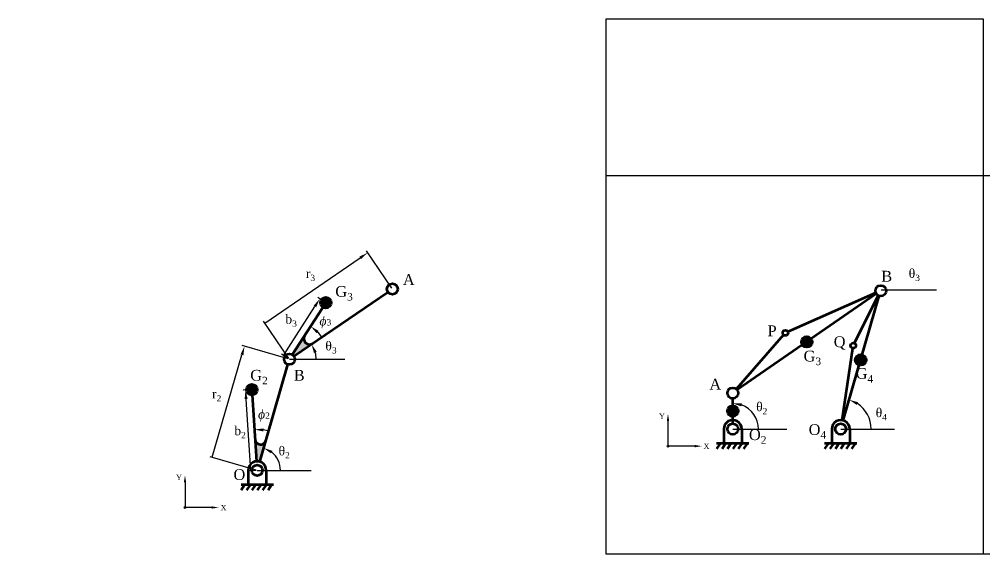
# Model space of a CAD drawing. Header units: millimetres. Extents: x -325 to 635, y -68 to 610.
# Drawn here: x -325 to 211, y 176 to 477 of the extents above; entities that cross this region are included whole.
import ezdxf
from ezdxf import colors
from ezdxf.entities.mleader import LeaderData, LeaderLine
from ezdxf.math import Vec2, Vec3

# ---------------------------------------------------------------- set-up
doc = ezdxf.new("R2010")
doc.units = ezdxf.units.MM
for name, color, linetype, lineweight in [('coordinate', 7, 'Continuous', 35), ('DIM', 7, 'Continuous', 30), ('PROFILE', 5, 'Continuous', 80), ('PROFILE_Black', 250, 'Continuous', 70)]:
    doc.layers.add(name, color=color, linetype=linetype, lineweight=lineweight)
doc.layers.add('frame', color=18, linetype='Continuous', plot=False)
doc.styles.get("Standard").update_dxf_attribs({"font": 'arial.ttf'})
doc.dimstyles.new('標註角度', dxfattribs={"dimtxt": 2.5, "dimasz": 5, "dimexe": 1.25, "dimexo": 0.625, "dimtad": 1, "dimtxsty": 'Standard', "dimblk1": 'NONE', "dimsah": 1, "dimcen": 0, "dimadec": 0, "dimazin": 0, "dimtfac": 1, "dimtmove": 0, "dimatfit": 3, "dimfxl": 1, "dimarcsym": 0})

# ---------------------------------------------------------------- blocks, each defined once
blk = doc.blocks.new('*D28')
at = {"layer": 'Defpoints', "color": 0, "transparency": 16777216}
for p in [(-175.07, 287.9), (-184.52, 235.97), (-192.97, 226.18), (-192.97, 226.18), (-162.97, 226.18)]:
    blk.add_point(p, dxfattribs=at)
at = {"layer": 'DIM', "color": 0, "lineweight": -2, "transparency": 16777216}
blk.add_arc((-192.97, 226.18), 12.93, 0, 51.54, dxfattribs=at)
at = {"layer": 'DIM', "color": 0, "transparency": 16777216}
blk.add_solid([(-185.31, 235.56), (-184.54, 237.04), (-189.37, 238.6)], dxfattribs=at)
blk = doc.blocks.new('_None')
blk = doc.blocks.new('*D26')
at = {"layer": 'Defpoints', "color": 0, "transparency": 16777216}
for p in [(-175.91, 285.02), (-195.93, 271.02), (-189.21, 248.58), (-193.3, 231.17), (-191.58, 230.98)]:
    blk.add_point(p, dxfattribs=at)
at = {"layer": 'DIM', "color": 0, "lineweight": -2, "transparency": 16777216}
blk.add_arc((-192.97, 226.18), 22.71, 73.8305, 81.1429, dxfattribs=at)
at = {"layer": 'DIM', "color": 0, "transparency": 16777216}
blk.add_solid([(-189.51, 247.79), (-189.44, 249.45), (-194.47, 248.84)], dxfattribs=at)
blk = doc.blocks.new('*D27')
at = {"layer": 'Defpoints', "color": 0, "transparency": 16777216}
for p in [(-120.32, 325.24), (-154.82, 319.31), (-160.94, 304.48), (-173.45, 290.42), (-172.6, 289.59)]:
    blk.add_point(p, dxfattribs=at)
at = {"layer": 'DIM', "color": 0, "lineweight": -2, "transparency": 16777216}
blk.add_arc((-175.07, 287.9), 21.79, 34.2926, 44.0155, dxfattribs=at)
at = {"layer": 'DIM', "color": 0, "transparency": 16777216}
blk.add_solid([(-159.94, 302.39), (-158.88, 303.68), (-163.27, 306.21)], dxfattribs=at)
blk = doc.blocks.new('*D21')
at = {"layer": 'Defpoints', "color": 0, "transparency": 16777216}
for p in [(-120.32, 325.24), (-161.34, 293.69), (-175.07, 287.9), (-172.6, 289.59), (-144.34, 287.9)]:
    blk.add_point(p, dxfattribs=at)
at = {"layer": 'DIM', "color": 0, "lineweight": -2, "transparency": 16777216}
blk.add_arc((-175.07, 287.9), 14.9, 360, 14.9775, dxfattribs=at)
at = {"layer": 'DIM', "color": 0, "transparency": 16777216}
blk.add_solid([(-161.44, 291.4), (-159.92, 292.1), (-162.76, 296.29)], dxfattribs=at)
blk = doc.blocks.new('*D22')
at = {"layer": 'Defpoints', "color": 0, "transparency": 16777216}
for p in [(-200.05, 295.14), (-175.07, 287.9), (-192.97, 226.18)]:
    blk.add_point(p, dxfattribs=at)
at = {"layer": 'DIM', "color": 0, "lineweight": -2, "transparency": 16777216}
for p, q in [((-175.68, 288.07), (-201.25, 295.49)), ((-217.94, 233.42), (-201.44, 290.34)), ((-193.57, 226.35), (-219.15, 233.77))]:
    blk.add_line(p, q, dxfattribs=at)
at = {"layer": 'DIM', "color": 0, "transparency": 16777216}
blk.add_solid([(-202.24, 290.57), (-200.64, 290.1), (-200.05, 295.14)], dxfattribs=at)
blk = doc.blocks.new('*D23')
at = {"layer": 'Defpoints', "color": 0, "transparency": 16777216}
for p in [(-131.58, 347.07), (-117.85, 326.93), (-175.07, 287.9)]:
    blk.add_point(p, dxfattribs=at)
at = {"layer": 'DIM', "color": 0, "lineweight": -2, "transparency": 16777216}
for p, q in [((-188.81, 308.04), (-135.71, 344.25)), ((-118.2, 327.44), (-132.29, 348.1)), ((-175.43, 288.41), (-189.51, 309.07))]:
    blk.add_line(p, q, dxfattribs=at)
at = {"layer": 'DIM', "color": 0, "transparency": 16777216}
blk.add_solid([(-136.18, 344.94), (-135.24, 343.56), (-131.58, 347.07)], dxfattribs=at)
blk = doc.blocks.new('*D24')
at = {"layer": 'Defpoints', "color": 0, "transparency": 16777216}
for p in [(-158.19, 321.48), (-154.82, 319.31), (-175.07, 287.9)]:
    blk.add_point(p, dxfattribs=at)
at = {"layer": 'DIM', "color": 0, "lineweight": -2, "transparency": 16777216}
for p, q in [((-155.35, 319.65), (-159.24, 322.15)), ((-178.44, 290.06), (-160.89, 317.27)), ((-175.6, 288.24), (-179.49, 290.74))]:
    blk.add_line(p, q, dxfattribs=at)
at = {"layer": 'DIM', "color": 0, "transparency": 16777216}
blk.add_solid([(-161.59, 317.73), (-160.19, 316.82), (-158.19, 321.48)], dxfattribs=at)
blk = doc.blocks.new('*D25')
at = {"layer": 'Defpoints', "color": 0, "transparency": 16777216}
for p in [(-199.48, 270.78), (-195.93, 271.02), (-192.97, 226.18)]:
    blk.add_point(p, dxfattribs=at)
at = {"layer": 'DIM', "color": 0, "lineweight": -2, "transparency": 16777216}
for p, q in [((-196.56, 270.97), (-200.73, 270.7)), ((-196.52, 225.94), (-199.15, 265.79)), ((-193.59, 226.14), (-197.77, 225.86))]:
    blk.add_line(p, q, dxfattribs=at)
at = {"layer": 'DIM', "color": 0, "transparency": 16777216}
blk.add_solid([(-198.32, 265.85), (-199.98, 265.74), (-199.48, 270.78)], dxfattribs=at)
blk = doc.blocks.new('*D37')
at = {"layer": 'Defpoints', "color": 0, "transparency": 16777216}
for p in [(-227.09, 158.74), (-211.2, 127.55), (-195.22, 126.11), (-178.08, 118.34), (-177.54, 119.41)]:
    blk.add_point(p, dxfattribs=at)
at = {"layer": 'DIM', "color": 0, "lineweight": -2, "transparency": 16777216}
blk.add_arc((-175.19, 117.54), 21.79, 141.558, 151.2809, dxfattribs=at)
at = {"layer": 'DIM', "color": 0, "transparency": 16777216}
blk.add_solid([(-193.52, 127.7), (-195.07, 128.32), (-196.18, 123.38)], dxfattribs=at)
blk = doc.blocks.new('*D77')
at = {"layer": 'Defpoints', "color": 0, "transparency": 16777216}
for p in [(376.05, 140.39), (369.17, 70.61), (353.78, 63.56), (353.78, 63.56), (383.78, 63.56)]:
    blk.add_point(p, dxfattribs=at)
at = {"layer": 'DIM', "color": 0, "lineweight": -2, "transparency": 16777216}
blk.add_arc((353.78, 63.56), 16.94, 0, 56.8524, dxfattribs=at)
at = {"layer": 'DIM', "color": 0, "transparency": 16777216}
blk.add_solid([(362.69, 76.98), (363.38, 78.49), (358.49, 79.82)], dxfattribs=at)
blk = doc.blocks.new('*D87')
at = {"layer": 'Defpoints', "color": 0, "transparency": 16777216}
for p in [(153.68, 325.95), (146.8, 256.17), (131.4, 249.11), (131.4, 249.11), (161.4, 249.11)]:
    blk.add_point(p, dxfattribs=at)
at = {"layer": 'DIM', "color": 0, "lineweight": -2, "transparency": 16777216}
blk.add_arc((131.4, 249.11), 16.94, 0, 56.8524, dxfattribs=at)
at = {"layer": 'DIM', "color": 0, "transparency": 16777216}
blk.add_solid([(140.32, 262.53), (141.01, 264.05), (136.12, 265.38)], dxfattribs=at)
blk = doc.blocks.new('*D94')
at = {"layer": 'Defpoints', "color": 0, "transparency": 16777216}
for p in [(71.4, 266.11), (83.76, 256.24), (71.4, 252.11), (71.4, 249.11), (101.4, 249.11)]:
    blk.add_point(p, dxfattribs=at)
at = {"layer": 'DIM', "color": 0, "lineweight": -2, "transparency": 16777216}
blk.add_arc((71.4, 249.11), 14.26, 0, 69.8123, dxfattribs=at)
at = {"layer": 'DIM', "color": 0, "transparency": 16777216}
blk.add_solid([(76.18, 261.68), (76.47, 263.32), (71.4, 263.38)], dxfattribs=at)

msp = doc.modelspace()

# ---------------------------------------------------------------- hatches: boundary and pattern name
at = {"layer": 'DIM'}
h = msp.add_hatch(color=256, dxfattribs=at)
h.dxf.hatch_style = 1
h.paths.add_polyline_path([(34.901, 239.739, 0.0500625), (35.881, 239.547, 0.035754), (35.886, 239.619, 0.8853011)])
edge = h.paths.add_edge_path(flags=16)
edge.add_arc((35.386, 239.619), 0.5, 166.074, 169.63469)
edge.add_spline(control_points=[(34.894, 239.709), (34.908, 239.706), (35.069, 239.679), (35.376, 239.623), (35.689, 239.557), (35.855, 239.519), (35.875, 239.514)], knot_values=[50.4081225, 50.4081225, 50.4081225, 50.4081225, 50.4903337, 51.3879824, 52.2852751, 52.4081364, 52.4081364, 52.4081364, 52.4081364], degree=3, periodic=0)
edge.add_arc((36.345, 244.526), 5, 253.20968, 258.79213, ccw=False)
h.paths.add_polyline_path([(35.881, 239.547, -0.0500625), (34.901, 239.739, 0.0608385), (34.886, 239.619, 0.9309605)])
edge = h.paths.add_edge_path(flags=17)
edge.add_arc((35.386, 239.619), 0.5, 166.074, 169.63469)
edge.add_spline(control_points=[(34.894, 239.709), (34.908, 239.706), (35.069, 239.679), (35.376, 239.623), (35.689, 239.557), (35.855, 239.519), (35.875, 239.514)], knot_values=[50.4081225, 50.4081225, 50.4081225, 50.4081225, 50.4903337, 51.3879824, 52.2852751, 52.4081364, 52.4081364, 52.4081364, 52.4081364], degree=3, periodic=0)
edge.add_arc((36.345, 244.526), 5, 253.20968, 258.79212, ccw=False)
h = msp.add_hatch(color=256, dxfattribs=at)
h.dxf.hatch_style = 1
h.paths.add_polyline_path([(-233.593, 205.649, 0.0500625), (-232.613, 205.458, 0.035754), (-232.608, 205.529, 0.8853011)])
edge = h.paths.add_edge_path(flags=16)
edge.add_arc((-233.108, 205.529), 0.5, 166.074, 169.63469)
edge.add_spline(control_points=[(-233.6, 205.619), (-233.586, 205.617), (-233.425, 205.589), (-233.118, 205.533), (-232.805, 205.467), (-232.639, 205.429), (-232.619, 205.425)], knot_values=[50.4081225, 50.4081225, 50.4081225, 50.4081225, 50.4903337, 51.3879824, 52.2852751, 52.4081364, 52.4081364, 52.4081364, 52.4081364], degree=3, periodic=0)
edge.add_arc((-232.149, 210.436), 5, 253.20968, 258.79213, ccw=False)
h.paths.add_polyline_path([(-232.613, 205.458, -0.0500625), (-233.593, 205.649, 0.0608385), (-233.608, 205.529, 0.9309605)])
edge = h.paths.add_edge_path(flags=17)
edge.add_arc((-233.108, 205.529), 0.5, 166.074, 169.63469)
edge.add_spline(control_points=[(-233.6, 205.619), (-233.586, 205.617), (-233.425, 205.589), (-233.118, 205.533), (-232.805, 205.467), (-232.639, 205.429), (-232.619, 205.425)], knot_values=[50.4081225, 50.4081225, 50.4081225, 50.4081225, 50.4903337, 51.3879824, 52.2852751, 52.4081364, 52.4081364, 52.4081364, 52.4081364], degree=3, periodic=0)
edge.add_arc((-232.149, 210.436), 5, 253.20968, 258.79212, ccw=False)
at = {"layer": 'PROFILE'}
h = msp.add_hatch(color=256, dxfattribs=at)
h.dxf.hatch_style = 1
h.paths.add_polyline_path([(-157.825, 319.311, 1), (-151.825, 319.311, 1)])
h = msp.add_hatch(color=256, dxfattribs=at)
h.dxf.hatch_style = 1
h.paths.add_polyline_path([(-162.104, 296.742, -0.7975801), (-166.668, 300.939), (-173.449, 290.419, -0.1002587), (-172.596, 289.587)])
h = msp.add_hatch(color=256, dxfattribs=at)
h.dxf.hatch_style = 1
h.paths.add_polyline_path([(109.542, 297.53, 1), (115.542, 297.53, 1)])
h = msp.add_hatch(color=256, dxfattribs=at)
h.dxf.hatch_style = 1
h.paths.add_polyline_path([(139.542, 287.53, 1), (145.542, 287.53, 1)])
h = msp.add_hatch(color=256, dxfattribs=at)
h.dxf.hatch_style = 1
h.paths.add_polyline_path([(-192.933, 271.016, 1), (-198.933, 271.016, 1)])
h = msp.add_hatch(color=256, dxfattribs=at)
h.dxf.hatch_style = 1
h.paths.add_polyline_path([(68.402, 259.113, 1), (74.402, 259.113, 1)])
h = msp.add_hatch(color=256, dxfattribs=at)
h.dxf.hatch_style = 1
h.paths.add_polyline_path([(-188.23, 242.528, -0.7986114), (-194.094, 243.186), (-193.3, 231.166, -0.0872691), (-191.578, 230.979)])

# ---------------------------------------------------------------- linework, layer by layer
at = {"layer": 'DIM'}
for p, q in [((153.989, 326.41), (184.727, 326.41)), ((-175.075, 287.897), (-144.337, 287.897)), ((71.402, 249.113), (101.402, 249.113)), ((131.402, 249.113), (161.402, 249.113)), ((-192.971, 226.177), (-162.971, 226.177))]:
    msp.add_line(p, q, dxfattribs=at)
for centre in [(35.386, 239.619), (-233.108, 205.529)]:
    msp.add_circle(centre, 0.5, dxfattribs=at)
at = {"layer": 'frame'}
for points in [[(0.854, 179.79), (210.854, 179.79), (210.854, 476.79), (0.854, 476.79)], [(297.854, 179.79), (297.854, 389.79), (0.854, 389.79), (0.854, 179.79)]]:
    msp.add_lwpolyline(points, close=True, dxfattribs=at)
at = {"layer": 'PROFILE'}
for p, q in [((-172.596, 289.587), (-120.324, 325.235)), ((151.213, 324.243), (73.871, 270.818)), ((150.936, 324.737), (102.028, 303.15)), ((132.795, 253.915), (152.845, 323.067)), ((139.035, 296.84), (152.332, 323.268)), ((-154.825, 319.311), (-173.449, 290.419)), ((99.668, 301.415), (73.378, 271.37)), ((132.144, 254.057), (138.138, 294.017)), ((-191.578, 230.979), (-175.91, 285.016)), ((-195.933, 271.016), (-193.3, 231.166)), ((71.402, 252.113), (71.402, 266.113))]:
    msp.add_line(p, q, dxfattribs=at)
at = {"layer": 'PROFILE', "color": 5, "lineweight": 80}
for centre in [(-154.825, 319.311), (-195.933, 271.016)]:
    msp.add_circle(centre, 3, dxfattribs=at)
at = {"layer": 'PROFILE', "lineweight": 80}
for centre in [(112.542, 297.53), (142.542, 287.53), (71.402, 259.113)]:
    msp.add_circle(centre, 3, dxfattribs=at)
at = {"layer": 'PROFILE'}
for centre, radius, start, end in [((-163.908, 299.361), 3.179, 150.25204, 304.03249), ((-191.087, 243.522), 3.026, 181.17872, 346.83356)]:
    msp.add_arc(centre, radius, start, end, dxfattribs=at)
at = {"layer": 'PROFILE_Black'}
for p, q in [((66.402, 249.113), (66.402, 241.113)), ((76.402, 249.113), (76.397, 241.113)), ((126.402, 249.113), (126.402, 241.113)), ((136.402, 249.113), (136.397, 241.113)), ((80.402, 241.113), (62.402, 241.113)), ((64.397, 241.113), (62.429, 238.151)), ((67.397, 241.113), (65.429, 238.151)), ((70.397, 241.113), (68.429, 238.151)), ((73.397, 241.113), (71.429, 238.151)), ((76.397, 241.113), (74.429, 238.151)), ((79.397, 241.113), (77.429, 238.151)), ((140.402, 241.113), (122.402, 241.113)), ((124.397, 241.113), (122.429, 238.151)), ((127.397, 241.113), (125.429, 238.151)), ((130.397, 241.113), (128.429, 238.151)), ((133.397, 241.113), (131.429, 238.151)), ((136.397, 241.113), (134.429, 238.151)), ((139.397, 241.113), (137.429, 238.151)), ((-197.971, 226.177), (-197.971, 218.177)), ((-187.971, 226.177), (-187.976, 218.177)), ((-183.971, 218.177), (-201.971, 218.177)), ((-199.976, 218.177), (-201.944, 215.215)), ((-196.976, 218.177), (-198.944, 215.215)), ((-193.976, 218.177), (-195.944, 215.215)), ((-190.976, 218.177), (-192.944, 215.215)), ((-187.976, 218.177), (-189.944, 215.215)), ((-184.976, 218.177), (-186.944, 215.215))]:
    msp.add_line(p, q, dxfattribs=at)
for centre, radius in [((-117.845, 326.926), 3), ((153.681, 325.948), 3), ((100.656, 302.544), 1.5), ((138.361, 295.5), 1.5), ((-175.075, 287.897), 3), ((71.402, 269.113), 3), ((71.402, 249.113), 3), ((131.402, 249.113), 3), ((-192.971, 226.177), 3)]:
    msp.add_circle(centre, radius, dxfattribs=at)
for centre in [(71.402, 249.113), (131.402, 249.113), (-192.971, 226.177)]:
    msp.add_arc(centre, 5, 359.91537, 180, dxfattribs=at)

# ---------------------------------------------------------------- texts
at = {"layer": 'DIM', "lineweight": 40, "attachment_point": 1}
for s, insert, char_height, width in [('\\A1;{\\fTimes New Roman|b0|i0|c0|p18;θ\\H0.7x;\\S^ 3;}', (169.21, 338.084), 5, 24.49681), ('\\A1;{\\fTimes New Roman|b0|i0|c0|p18;r\\H0.7x;\\S^ 3;}', (-165.942, 338.078), 5, 24.49681), ('\\A1;{\\fTimes New Roman|b0|i0|c0|p18;A}', (-111.97, 335.164), 6, 51.01778), ('\\A1;{\\fTimes New Roman|b0|i0|c0|p18;B}', (153.975, 337.042), 6, 51.01778), ('\\A1;{\\fTimes New Roman|b0|i0|c0|p18;G\\H0.7x;\\S^ 3;}', (-149.559, 328.599), 6, 51.01778), ('\\A1;{\\fTimes New Roman|b0|i0|c0|p18;b\\H0.7x;\\S^ 3;}', (-177.318, 312.69), 5, 24.49681), ('{\\fTimes New Roman|b0|i1|c0|p18;ϕ\\A1;\\fTimes New Roman|b0|i0|c0|p18;\\H0.7x;\\S^ 3;}', (-158.368, 311.69), 5, 24.49681), ('\\A1;{\\fTimes New Roman|b0|i0|c0|p18;P}', (90.767, 306.729), 6, 51.01778), ('\\A1;{\\fTimes New Roman|b0|i0|c0|p18;Q}', (127.543, 300.652), 6, 51.01778), ('\\A1;{\\fTimes New Roman|b0|i0|c0|p18;θ\\H0.7x;\\S^ 3;}', (-155.091, 297.804), 5, 24.49681), ('\\A1;{\\fTimes New Roman|b0|i0|c0|p18;G\\H0.7x;\\S^ 3;}', (110.769, 292.676), 6, 51.01778), ('\\A1;{\\fTimes New Roman|b0|i0|c0|p18;G\\H0.7x;\\S^ 2;}', (-196.831, 281.991), 6, 51.01778), ('\\A1;{\\fTimes New Roman|b0|i0|c0|p18;B}', (-172.628, 282.015), 6, 51.01778), ('\\A1;{\\fTimes New Roman|b0|i0|c0|p18;G\\H0.7x;\\S^ 4;}', (139.797, 283.017), 6, 51.01778), ('\\A1;{\\fTimes New Roman|b0|i0|c0|p18;A}', (58.417, 277.093), 6, 51.01778), ('\\A1;{\\fTimes New Roman|b0|i0|c0|p18;r\\H0.7x;\\S^ 2;}', (-218.069, 271.148), 5, 24.49681), ('{\\fTimes New Roman|b0|i1|c0|p18;ϕ\\A1;\\fTimes New Roman|b0|i0|c0|p18;\\H0.7x;\\S^ 2;}', (-192.493, 259.829), 5, 24.49681), ('\\A1;{\\fTimes New Roman|b0|i0|c0|p18;Y}', (30.405, 257.843), 3, 25.50889), ('\\A1;{\\fTimes New Roman|b0|i0|c0|p18;b\\H0.7x;\\S^ 2;}', (-205.698, 250.688), 5, 24.49681), ('\\A1;{\\fTimes New Roman|b0|i0|c0|p18;O\\H0.7x;\\S^ 2;}', (80.402, 248.998), 6, 51.01778), ('\\A1;{\\fTimes New Roman|b0|i0|c0|p18;O\\H0.7x;\\S^ 4;}', (113.61, 251.832), 6, 51.01778), ('\\A1;{\\fTimes New Roman|b0|i0|c0|p18;θ\\H0.7x;\\S^ 2;}', (-181.092, 239.489), 5, 24.49681), ('\\A1;{\\fTimes New Roman|b0|i0|c0|p18;X}', (55.16, 241.016), 3, 25.50889), ('\\A1;{\\fTimes New Roman|b0|i0|c0|p18;O}', (-206.151, 226.822), 6, 51.01778), ('\\A1;{\\fTimes New Roman|b0|i0|c0|p18;Y}', (-238.089, 223.753), 3, 25.50889), ('\\A1;{\\fTimes New Roman|b0|i0|c0|p18;X}', (-213.334, 206.926), 3, 25.50889)]:
    msp.add_mtext(s, dxfattribs=dict(at, insert=insert, char_height=char_height, width=width))
at = {"layer": 'DIM', "lineweight": 40, "char_height": 5, "width": 24.49681, "attachment_point": 1, "rotation": 358.49251}
for s, insert in [('\\A1;{\\fTimes New Roman|b0|i0|c0|p18;θ\\H0.7x;\\S^ 2;}', (84.492, 264.092)), ('\\A1;{\\fTimes New Roman|b0|i0|c0|p18;θ\\H0.7x;\\S^ 4;}', (150.929, 260.754))]:
    msp.add_mtext(s, dxfattribs=dict(at, insert=insert))

# ---------------------------------------------------------------- dimensions: what is measured, and where the dimension line sits
at = {"layer": 'DIM'}
for base, p1, p2, angle, picture, middle in [((-131.581, 347.067), (-175.075, 287.897), (-117.845, 326.926), 34.2926, '*D23', (-161.653, 326.558)), ((-200.049, 295.138), (-192.971, 226.177), (-175.075, 287.897), 73.8305, '*D22', (-209.693, 261.877))]:
    dim = msp.add_linear_dim(base=base, p1=p1, p2=p2, angle=angle, text=' ', dimstyle='標註角度', dxfattribs=at)
    dim.commit()
    dim.dimension.update_dxf_attribs({"geometry": picture, "text_midpoint": middle, "dimtype": 161})
for base, line1, line2, picture, middle in [((369.172, 70.61), ((353.775, 63.558), (376.054, 140.393)), ((353.775, 63.558), (383.775, 63.558)), '*D77', (165.282, 337.573)), ((-161.343, 293.687), ((-172.596, 289.587), (-120.324, 325.235)), ((-175.075, 287.897), (-144.337, 287.897)), '*D21', (-325.232, -67.59)), ((-160.943, 304.479), ((-154.825, 319.311), (-173.449, 290.419)), ((-172.596, 289.587), (-120.324, 325.235)), '*D27', (-324.858, 105.755)), ((146.799, 256.165), ((131.402, 249.113), (153.681, 325.948)), ((131.402, 249.113), (161.402, 249.113)), '*D87', (-116.638, 271.231)), ((-184.523, 235.971), ((-192.971, 226.177), (-175.075, 287.897)), ((-192.971, 226.177), (-162.971, 226.177)), '*D28', (-293.982, -5.799)), ((-189.214, 248.579), ((-195.933, 271.016), (-193.3, 231.166)), ((-191.578, 230.979), (-175.91, 285.016)), '*D26', (-214.932, 226.711)), ((83.756, 256.245), ((71.402, 252.113), (71.402, 266.113)), ((71.402, 249.113), (101.402, 249.113)), '*D94', (-121.968, 240.417)), ((-195.216, 126.115), ((-211.196, 127.555), (-178.078, 118.345)), ((-177.537, 119.406), (-227.093, 158.743)), '*D37', (26.678, 231.19))]:
    dim = msp.add_angular_dim_2l(base=base, line1=line1, line2=line2, text=' ', dimstyle='標註角度', dxfattribs=at)
    dim.commit()
    dim.dimension.update_dxf_attribs({"geometry": picture, "text_midpoint": middle})
for p1, p2, distance, picture, middle in [((-175.075, 287.897), (-154.825, 319.311), 3.998, '*D24', (-169.665, 303.669)), ((-192.971, 226.177), (-195.933, 271.016), 3.555, '*D25', (-197.834, 245.867))]:
    dim = msp.add_aligned_dim(p1=p1, p2=p2, distance=distance, text=' ', dimstyle='標註角度', dxfattribs=at)
    dim.commit()
    dim.dimension.update_dxf_attribs({"geometry": picture, "text_midpoint": middle})

# ---------------------------------------------------------------- leaders
at = {"layer": 'coordinate', "lineweight": 40}
ml = msp.add_multileader_mtext('Standard', dxfattribs=at)
ml.set_content('', color=256)
ml.set_leader_properties()
ml.build(insert=Vec2(0, 0))
ml.multileader.update_dxf_attribs({"has_dogleg": 0})
ctx = ml.context
ctx.base_point, ctx.char_height, ctx.landing_gap_size, ctx.plane_origin = Vec3(35.386, 239.619), 2, 1, Vec3(40.896, 245.856)
notes = []
notes.append((ctx, [(0, (1, 1, 0), (31.386, 239.619), (1, 0), 4, [(0, [(35.386, 257.531)], 0, [])])]))
ctx.mtext.insert, ctx.mtext.flow_direction = Vec3(36.386, 240.619), 5
ml = msp.add_multileader_mtext('Standard', dxfattribs=at)
ml.set_content('', color=256)
ml.set_leader_properties()
ml.build(insert=Vec2(0, 0))
ml.multileader.update_dxf_attribs({"has_dogleg": 0})
ctx = ml.context
ctx.base_point, ctx.char_height, ctx.landing_gap_size, ctx.plane_origin, ctx.plane_x_axis, ctx.plane_y_axis = Vec3(35.386, 239.619), 2, 1, Vec3(41.623, 234.109), Vec3(0, -1), Vec3(1, 0)
notes.append((ctx, [(0, (1, 1, 0), (35.386, 243.619), (0, -1), 4, [(0, [(54.188, 239.619)], 0, [])])]))
ctx.mtext.insert, ctx.mtext.text_direction, ctx.mtext.rotation, ctx.mtext.flow_direction = Vec3(36.386, 238.619), Vec3(0, -1), 4.712389, 5
ml = msp.add_multileader_mtext('Standard', dxfattribs=at)
ml.set_content('', color=256)
ml.set_leader_properties()
ml.build(insert=Vec2(0, 0))
ml.multileader.update_dxf_attribs({"has_dogleg": 0})
ctx = ml.context
ctx.base_point, ctx.char_height, ctx.landing_gap_size, ctx.plane_origin = Vec3(-233.108, 205.529), 2, 1, Vec3(-227.598, 211.766)
notes.append((ctx, [(0, (1, 1, 0), (-237.108, 205.529), (1, 0), 4, [(0, [(-233.108, 223.442)], 0, [])])]))
ctx.mtext.insert, ctx.mtext.flow_direction = Vec3(-232.108, 206.529), 5
ml = msp.add_multileader_mtext('Standard', dxfattribs=at)
ml.set_content('', color=256)
ml.set_leader_properties()
ml.build(insert=Vec2(0, 0))
ml.multileader.update_dxf_attribs({"has_dogleg": 0})
ctx = ml.context
ctx.base_point, ctx.char_height, ctx.landing_gap_size, ctx.plane_origin, ctx.plane_x_axis, ctx.plane_y_axis = Vec3(-233.108, 205.529), 2, 1, Vec3(-226.871, 200.019), Vec3(0, -1), Vec3(1, 0)
notes.append((ctx, [(0, (1, 1, 0), (-233.108, 209.529), (0, -1), 4, [(0, [(-214.306, 205.529)], 0, [])])]))
ctx.mtext.insert, ctx.mtext.text_direction, ctx.mtext.rotation, ctx.mtext.flow_direction = Vec3(-232.108, 204.529), Vec3(0, -1), 4.712389, 5
for ctx, leaders in notes:
    for number, flags, end, landing, length, lines in leaders:
        leader = LeaderData()
        leader.index, (leader.has_last_leader_line, leader.has_dogleg_vector, leader.attachment_direction) = number, flags
        leader.last_leader_point, leader.dogleg_vector, leader.dogleg_length = Vec3(end), Vec3(landing), length
        for number, points, colour, breaks in lines:
            line = LeaderLine()
            line.index, line.vertices, line.color, line.breaks = number, Vec3.list(points), colors.encode_raw_color(colour), breaks
            leader.lines.append(line)
        ctx.leaders.append(leader)

doc.saveas('drawing.dxf')
